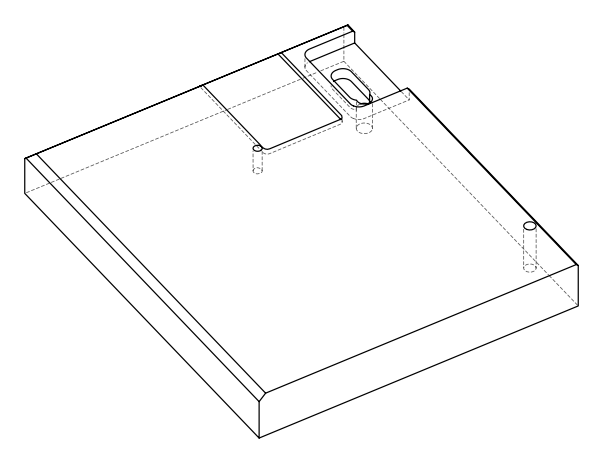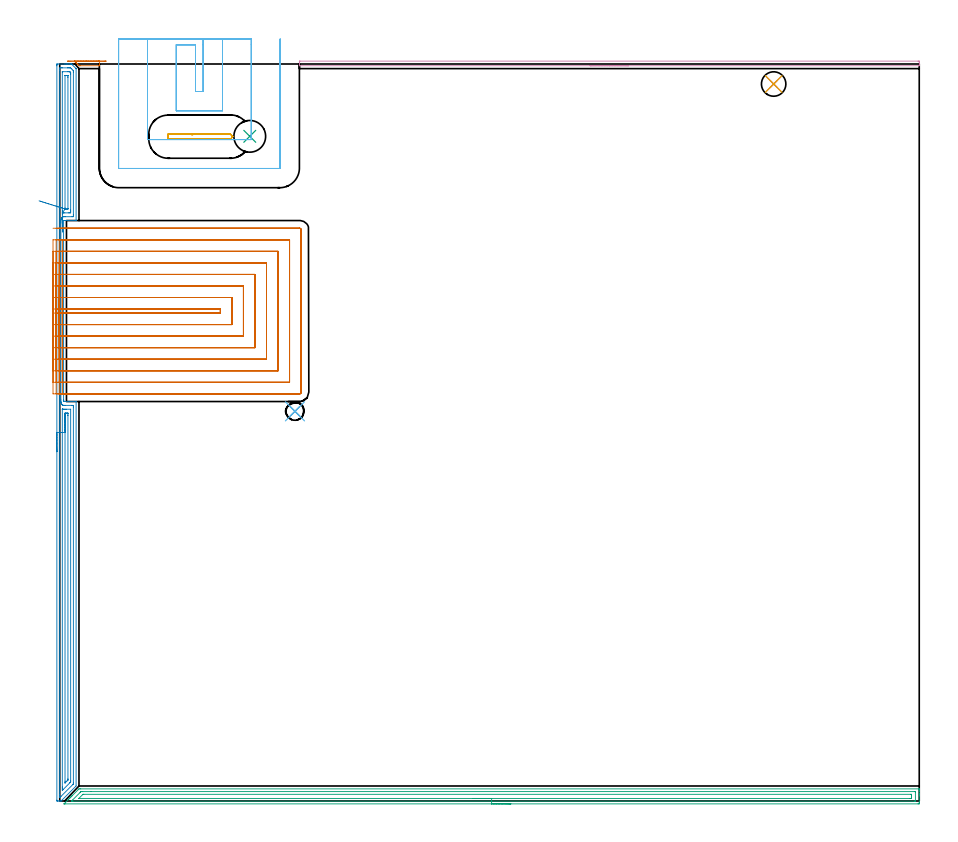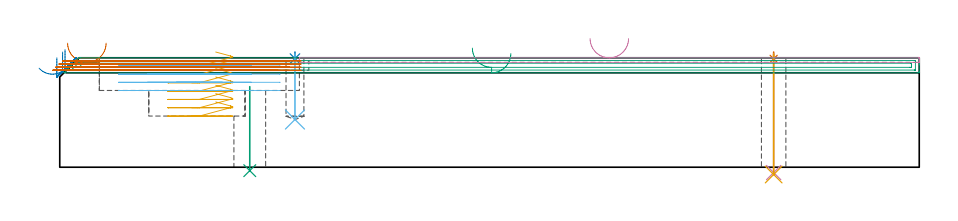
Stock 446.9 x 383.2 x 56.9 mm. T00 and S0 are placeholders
(PLAN: 13 operations, 7 tool changes, 53 min)
(1 SPOT_DRILL | STEP1HOLE_1 | NXT0321_9005460120000 | 0.03 min | 1 mm3)
(2 SPOT_DRILL_1 | STEP1POCKET | NXT0321_9005460120000 | 0.03 min | 1 mm3)
(3 INDEXABLE_INSERT_DRILL_THROUGH_HOLE_FROM_SOLID | STEP1HOLE | NXT0302_004 | 0.18 min | 12139 mm3)
(4 DRILL_THROUGH_HOLE_INTO_CENTER | STEP1HOLE_1 | NXT0301_042 | 0.25 min | 2225 mm3)
(5 DRILL_TO_ENLARGE_THROUGH_HOLE | STEP1HOLE_1 | NXT0301_098 | 0.25 min | 4953 mm3)
(6 DRILL_BLIND_HOLE_INTO_CENTER | STEP1POCKET | NXT0301_064 | 0.14 min | 2090 mm3)
(7 AREA_MILL | FG_CHAMFER_SURFACE | UGT0205_001 | 0.25 min | 48 mm3)
(8 AREA_MILL_1 | FG_CHAMFER_SURFACE_1 | UGT0205_001 | 11.06 min | 19153 mm3)
(9 AREA_MILL_2 | FG_CHAMFER_SURFACE_2 | UGT0205_001 | 10.8 min | 13370 mm3)
(10 AREA_MILL_3 | FG_CHAMFER_SURFACE_3 | UGT0205_001 | 2.73 min | 935 mm3)
(11 MILL_OPEN_POCKET | POCKET_OPEN | UGT0201_104 | Follow Part, ap 5, ae 75% | 1.9 min | 30303 mm3)
(12 MILL_SLOT | SLOT_PARTIAL_RECTANGULAR | UGT0201_104 | Follow Part, ap 5, ae 75% | 6.19 min | 92301 mm3)
(13 MILL_SLOT_1 | SLOT_PARTIAL_RECTANGULAR_1 | UGT0201_007 | Follow Part, ap 2, ae 75% | 19.2 min | 75021 mm3)
(TOOL NXT0321_9005460120000 | NC Spot Drill, 142deg, 12mm, Carbide, Uncoated | D12 PA142 FL30 Z2)
(TOOL NXT0302_004 | Index. Insert Drill 16.5mm [880-D1650L20-05] | D16.5 PA176 FL83 Z2)
(TOOL NXT0301_042 | Carbide Drill 7.1mm [860.1-0710-057A1-MM 2214] | D7.1 PA140 FL85 Z2)
(TOOL NXT0301_098 | Carbide Drill 12.7mm [860.1-1270-038A1-MM 2214] | D12.7 PA140 FL60 Z2)
(TOOL NXT0301_064 | Carbide Drill 9.3mm [860.1-0930-028A1-MM 2214] | D9.3 PA140 FL47 Z2)
(TOOL UGT0205_001 | Chamfer Mill 20 x 3 x 45 deg. | D20 FL50 Z2)
(TOOL UGT0201_104 | End Mill 20 mm | D20 FL22 Z2)
(TOOL UGT0201_007 | End Mill 8 mm | D8 FL19 Z4)
(OP 1 SPOT_DRILL)
G17 G21 G94 G90
T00 M6
G54
G17 G0 G90 X371.2 Y372.8 S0 M3
G43 Z66.9 H0
G94 G81 G98 Z56.353 F250. R59.9
G80
M5
M2
(OP 2 SPOT_DRILL_1)
G17 G21 G94 G90
T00 M6
G54
G17 G0 G90 X122.3 Y202.6 S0 M3
G43 Z66.9 H0
G94 G81 G98 Z56.5 F250. R59.9
G80
M5
M2
(OP 3 INDEXABLE_INSERT_DRILL_THROUGH_HOLE_FROM_SOLID)
G17 G21 G94 G90
T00 M6
G54
G17 G0 G90 X98.8 Y345.6 S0 M3
G43 Z66.9 H1
G94 G81 G98 Z-1.788 F250. R41.9
G80
M5
M2
(OP 4 DRILL_THROUGH_HOLE_INTO_CENTER)
G17 G21 G94 G90
T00 M6
G54
G17 G0 G90 X371.2 Y372.8 S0 M3
G43 Z66.9 H1
G94 G73 G98 Z-2.792 F250. Q6.632 R58.9
G80
M5
M2
(OP 5 DRILL_TO_ENLARGE_THROUGH_HOLE)
G17 G21 G94 G90
T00 M6
G54
G17 G0 G90 X371.2 Y372.8 S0 M3
G43 Z66.9 H1
G94 G73 G98 Z-3.811 F250. Q12.142 R58.9
G80
M5
M2
(OP 6 DRILL_BLIND_HOLE_INTO_CENTER)
G17 G21 G94 G90
T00 M6
G54
G17 G0 G90 X122.3 Y202.6 S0 M3
G43 Z66.9 H1
G94 G81 G98 Z24.8 F250. R58.9
G80
M5
M2
(OP 7 AREA_MILL)
G17 G21 G94 G90
T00 M6
G54
G17 G0 G90 X4.1 Y384.7 S1061 M3
G43 Z66.9 H0
Z64.5
G94 G1 X4.138 Z63.628 F250.
X4.252 Z62.764
X4.441 Z61.912
X4.703 Z61.08
X5.037 Z60.274
X5.44 Z59.5
X5.908 Z58.764
X6.44 Z58.072
X7.029 Z57.429
X7.672 Z56.84
X8.364 Z56.308
X9.1 Z55.84
X9.874 Z55.437
X10.68 Z55.103
X11.512 Z54.841
X12.364 Z54.652
X13.228 Z54.538
X14.1 Z54.5
X20.23
X20.393 Y384.698 Z54.502
X20.592 Y384.693 Z54.507
X20.6 Y384.373 Z54.827
Y382.627 Z56.572
X20.599 Y382.577 Z56.622
X20.59 Y382.307 Z56.892
X20.229 Y382.3 Z56.9
X10.597
X10.086 Y382.293 Z56.892
X10.005 Y382.3 Z56.885
X9.939 Y382.357 Z56.833
X9.873 Y382.425 Z56.771
X9.722 Y382.578 Z56.621
X9.38 Y382.918 Z56.279
X9.333 Y382.967 Z56.232
X9.138 Y383.162 Z56.037
X9.09 Y383.209 Z55.988
X9.043 Y383.256 Z55.943
X8.846 Y383.453 Z55.746
X8.799 Y383.5 Z55.697
X8.753 Y383.546 Z55.653
X8.554 Y383.745 Z55.454
X8.508 Y383.791 Z55.406
X8.464 Y383.836 Z55.363
X8.262 Y384.037 Z55.162
X8.217 Y384.082 Z55.116
X8.174 Y384.126 Z55.073
X7.97 Y384.329 Z54.87
X7.926 Y384.373 Z54.825
X7.8 Y384.5 Z54.7
X7.67 Y384.63 Z54.57
X7.654 Y384.645 Z54.554
X7.617 Y384.694 Z54.504
X7.631 Y384.697 Z54.501
X7.643 Y384.699 Z54.499
X14.1 Y384.7 Z54.5
X14.972 Z54.538
X15.836 Z54.652
X16.688 Z54.841
X17.52 Z55.103
X18.326 Z55.437
X19.1 Z55.84
X19.836 Z56.309
X20.528 Z56.84
X21.171 Z57.429
X21.76 Z58.072
X22.292 Z58.764
X22.76 Z59.5
X23.163 Z60.274
X23.497 Z61.08
X23.759 Z61.912
X23.948 Z62.764
X24.062 Z63.628
X24.1 Z64.5
G0 Z66.9
M5
M2
(OP 8 AREA_MILL_1)
G17 G21 G94 G90
T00 M6
G54
G17 G0 G90 X-1.5 Y181.6 S1061 M3
G43 Z66.9 H0
Z56.9
G94 G1 Y181.638 Z56.028 F250.
Y181.752 Z55.164
Y181.941 Z54.312
Y182.203 Z53.48
Y182.537 Z52.674
Y182.94 Z51.9
Y183.408 Z51.164
Y183.94 Z50.472
Y184.529 Z49.829
Y185.172 Z49.24
Y185.864 Z48.708
Y186.6 Z48.24
Y187.374 Z47.837
Y188.18 Z47.503
Y189.012 Z47.241
Y189.864 Z47.052
Y190.728 Z46.938
Y191.6 Z46.9
Y382.259
X-1.499 Y382.594 Z46.901
X-1.493 Y383.145 Z46.904
X-1.491 Y383.192 Z46.906
X-0.944 Y383.2 Z47.452
X2.611 Z51.006
X3.182 Z51.579
X3.5 Z51.896
X4.071 Z52.467
X4.389 Z52.784
X5.025 Z53.425
X5.722 Z54.121
X5.85 Y383.199 Z54.249
X6.106 Y383.19 Z54.503
X6.167 Y383.131 Z54.565
X6.26 Y383.04 Z54.658
X6.355 Y382.945 Z54.753
X8.389 Y380.912 Z56.787
X8.491 Y380.809 Z56.891
X8.5 Y380.788 Z56.9
Y301.823
X8.495 Y301.81 Z56.894
X8.44 Y301.8 Z56.839
X3.454 Z51.853
X2.611 Z51.005
X2.378 Y301.801 Z50.772
X2.299 Z50.693
X2.297 Y301.802 Z50.691
X2.295
X2.29 Y301.801 Z50.69
X2. Y301.8 Z50.4
Y208.557
Y208.431 Z50.398
Y208.207
Y208.206 Z50.4
X2.003 Y208.111 Z50.396
X2. Y207.832 Z50.4
Y207.7
X8.389 Z56.786
X8.489 Y207.694 Z56.887
X8.494 Y207.691 Z56.892
X8.5 Y207.665 Z56.9
Y7.8
X0.833 Y0.133 Z49.232
X0.711 Y0.01 Z49.106
X0.515 Y0. Z48.914
X-0.308 Z48.092
X-0.944 Z47.451
X-1.262 Z47.134
X-1.491 Y0.002 Z46.905
X-1.496 Y0.16 Z46.904
X-1.5 Y0.439 Z46.9
Y191.6
X-0.086 Z48.314
Y379.916
X-0.084 Y380.809 Z48.316
X-0.083 Y380.837 Z48.317
X-0.056 Y381.19 Z48.344
X0.446 Y381.198 Z48.846
X0.833 Y381.199 Z49.233
X1.333 Y381.2 Z49.733
X4. Z52.4
X4.389 Z52.789
X4.89 Y381.198 Z53.29
X5.278 Y381.191 Z53.678
X5.657 Y381.182 Z54.057
X6.04 Y380.809 Z54.44
X6.167 Y380.683 Z54.567
X6.928 Y379.916 Z55.328
X7.056 Y379.782 Z55.456
X7.084 Y379.024 Z55.484
X7.085 Y378.994 Z55.485
X7.086 Y304.947 Z55.486
X7.083 Y304.054 Z55.483
X7.082 Y304.028 Z55.482
X7.056 Y303.81 Z55.456
X6.418 Y303.802 Z54.818
X2.865 Y303.799 Z51.265
X2.611 Y303.798 Z51.011
X1.985 Y303.791 Z50.385
X1.722 Y303.751 Z50.122
X1.478 Y303.648 Z49.878
X1.333 Y303.553 Z49.733
X1.187 Y303.424 Z49.587
X1.087 Y303.315 Z49.487
X0.974 Y303.162 Z49.374
X0.92 Y303.075 Z49.32
X0.833 Y302.914 Z49.233
X0.697 Y302.552 Z49.097
X0.667 Y302.437 Z49.067
X0.632 Y302.269 Z49.032
X0.597 Y301.945 Z48.997
X0.59 Y301.621 Z48.99
X0.588 Y301.377 Z48.988
X0.586 Y300.733 Z48.986
Y300.484
Y208.557
X0.59 Y207.91 Z48.99
X0.593 Y207.665 Z48.993
X0.617 Y207.332 Z49.017
X0.649 Y207.142 Z49.049
X0.712 Y206.895 Z49.112
X0.755 Y206.772 Z49.155
X0.833 Y206.585 Z49.233
X0.984 Y206.324 Z49.384
X1.109 Y206.16 Z49.509
X1.242 Y206.024 Z49.642
X1.429 Y205.88 Z49.829
X1.619 Y205.784 Z50.019
X1.722 Y205.749 Z50.122
X1.886 Y205.716 Z50.286
X2.611 Y205.703 Z51.011
X2.79 Y205.701 Z51.19
X6.347 Y205.699 Z54.747
X7.056 Y205.69 Z55.456
X7.084 Y204.987 Z55.484
X7.085 Y204.958 Z55.485
Y9.531
X7.084 Y9.502 Z55.484
X7.056 Y8.817 Z55.456
X6.97 Y8.725 Z55.37
X6.888 Y8.639 Z55.288
X0.64 Y2.391 Z49.04
X0.286 Y2.048 Z48.686
X0.235 Y2.01 Z48.635
X0.139 Y2.009 Z48.539
X-0.056 Y2.01 Z48.344
X-0.083 Y2.391 Z48.317
X-0.084 Y2.42 Z48.316
X-0.086 Y3.284 Z48.314
Y191.6
X1.328 Z49.728
X1.329 Y203.597 Z49.729
X1.33 Y203.73 Z49.73
X1.333 Y203.777 Z49.733
X1.335 Y203.797 Z49.735
X1.344 Y203.801 Z49.744
X1.435 Y203.784 Z49.835
X1.722 Y203.731 Z50.122
X2.104 Y203.712 Z50.504
X2.611 Y203.704 Z51.011
X3.004 Y203.701 Z51.404
X3.5 Y203.7 Z51.9
X5.671 Z54.071
Y10.424
X5.67 Y10.03 Z54.07
X5.666 Y9.905 Z54.066
X5.665 Y9.878 Z54.065
X5.65 Y9.859 Z54.05
X5.609 Y9.814 Z54.009
X5.332 Y9.531 Z53.732
X5.305 Y9.504 Z53.705
X1.742 Y5.942 Z50.142
X1.722 Y5.924 Z50.122
X1.335 Y5.584 Z49.735
X1.332 Y5.961 Z49.732
X1.329 Y6.355 Z49.729
Y6.854
X1.328 Y7.249 Z49.728
Y191.6
X2.743 Z51.143
X2.744 Y201.284 Z51.144
X2.745 Y201.417 Z51.145
X2.75 Y201.607 Z51.15
X2.756 Y201.69 Z51.156
X2.937 Y201.694 Z51.337
X3.22 Y201.699 Z51.62
X3.5 Y201.7 Z51.9
X4.109 Y201.698 Z52.509
X4.205 Y201.693 Z52.605
X4.241 Y201.691 Z52.641
X4.25 Y201.557 Z52.65
X4.253 Y201.417 Z52.653
X4.257 Y200.657 Z52.657
Y200.525
Y11.449
X4.255 Y11.316 Z52.655
X4.25 Y10.938 Z52.65
X4.24 Y10.901 Z52.64
X4.215 Y10.871 Z52.615
X4.165 Y10.816 Z52.565
X4.082 Y10.732 Z52.482
X3.775 Y10.424 Z52.175
X2.746 Y9.396 Z51.146
X2.745 Z51.145
X2.744 Y9.397 Z51.144
X2.743 Y10.291 Z51.143
Y191.6
Y192.472 Z51.181
Y193.336 Z51.295
Y194.188 Z51.483
Y195.02 Z51.746
Y195.826 Z52.08
Y196.6 Z52.482
Y197.336 Z52.951
Y198.028 Z53.482
Y198.671 Z54.072
Y199.26 Z54.715
Y199.792 Z55.407
Y200.26 Z56.143
Y200.663 Z56.917
Y200.997 Z57.722
Y201.259 Z58.554
Y201.448 Z59.406
Y201.562 Z60.271
Y201.6 Z61.143
G0 Z66.9
X1.497 Y295.886
Z59.898
G1 Y295.909 Z59.026
X1.495 Y296.009 Z58.16
X1.492 Y296.184 Z57.305
X1.488 Y296.432 Z56.469
X1.483 Y296.753 Z55.657
X1.476 Y297.143 Z54.877
X1.469 Y297.599 Z54.134
X1.46 Y298.119 Z53.433
X1.451 Y298.698 Z52.78
X1.44 Y299.331 Z52.18
X1.429 Y300.014 Z51.638
X1.417 Y300.742 Z51.157
X1.405 Y301.509 Z50.742
X1.391 Y302.309 Z50.395
X1.378 Y303.137 Z50.119
X1.364 Y303.985 Z49.916
X1.35 Y304.848 Z49.788
X1.335 Y305.719 Z49.735
X1.333 Y305.839 Z49.733
X1.33 Y306.233 Z49.73
X1.329 Y306.732 Z49.729
X1.328 Y307.127 Z49.728
X1.329 Y379.024 Z49.729
X1.331 Y379.123 Z49.731
X1.333 Y379.171 Z49.733
X1.334 Y379.187 Z49.734
X1.372 Y379.19 Z49.772
X1.549 Y379.198 Z49.949
X4.214 Y379.2 Z52.614
X4.389 Y379.199 Z52.789
X5.107 Y379.196 Z53.507
X5.188 Y379.19 Z53.588
X5.278 Y379.113 Z53.678
X5.374 Y379.024 Z53.774
X5.475 Y378.921 Z53.875
X5.665 Y378.722 Z54.065
X5.667 Y378.633 Z54.067
X5.67 Y378.131 Z54.07
X5.671 Y377.736 Z54.071
Y307.229
Y306.732
X5.669 Y306.339 Z54.069
X5.664 Y305.839 Z54.064
X5.314 Y305.803 Z53.714
X5.278 Y305.802 Z53.678
X4.428 Y305.8 Z52.828
X2.611 Y305.799 Z51.011
X1.785 Y305.777 Z50.185
X1.722 Y305.771 Z50.122
X1.644 Y305.761 Z50.044
X1.335 Y305.719 Z49.735
X2.749 Y307.817 Z51.149
X2.747 Y307.848 Z51.147
X2.745 Y307.924 Z51.145
X2.743 Y308.077 Z51.143
Y308.385
Y377.107
X2.744 Y377.158 Z51.144
X2.747 Y377.184 Z51.147
X2.749 Y377.19 Z51.149
X2.757 Y377.193 Z51.157
X2.863 Y377.198 Z51.263
X3.075 Y377.199 Z51.475
X3.539 Y377.2 Z51.939
X3.94 Y377.198 Z52.34
X4.14 Y377.194 Z52.54
X4.239 Y377.19 Z52.639
X4.251 Y377.184 Z52.651
X4.253 Y377.168 Z52.653
X4.255 Y377.132 Z52.655
X4.257 Y376.479 Z52.657
Y376.346
Y308.137
X4.255 Y307.947 Z52.655
X4.252 Y307.852 Z52.652
X4.25 Y307.813 Z52.65
X4.207 Y307.807 Z52.607
X3.5 Y307.801 Z51.9
X3.324 Z51.724
X2.771 Y307.81 Z51.171
X2.749 Y307.817 Z51.149
X2.122 Y308.013 Z50.575
X1.45 Y308.224 Z50.06
X0.738 Y308.448 Z49.609
X-0.009 Y308.682 Z49.224
X-0.785 Y308.926 Z48.91
X-1.585 Y309.177 Z48.667
X-2.401 Y309.433 Z48.498
X-3.229 Y309.693 Z48.405
X-4.061 Y309.954 Z48.387
X-4.892 Y310.215 Z48.446
X-5.714 Y310.473 Z48.58
X-6.522 Y310.727 Z48.788
X-7.31 Y310.974 Z49.07
X-8.071 Y311.213 Z49.423
X-8.8 Y311.442 Z49.844
X-9.492 Y311.659 Z50.33
X-10.14 Y311.862 Z50.877
X-10.74 Y312.051 Z51.481
G0 Z66.9
M5
M2
(OP 9 AREA_MILL_2)
G17 G21 G94 G90
T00 M6
G54
G17 G0 G90 X234.55 Y-1.5 S1061 M3
G43 Z66.9 H0
Z59.1
G94 G1 X234.512 Z58.228 F250.
X234.398 Z57.364
X234.209 Z56.512
X233.947 Z55.68
X233.613 Z54.874
X233.21 Z54.1
X232.741 Z53.364
X232.21 Z52.672
X231.621 Z52.029
X230.978 Z51.44
X230.286 Z50.909
X229.55 Z50.44
X228.776 Z50.037
X227.97 Z49.703
X227.138 Z49.441
X226.286 Z49.252
X225.421 Z49.138
X224.55 Z49.1
X2.731
X2.38 Y-1.499 Z49.101
X2.209 Y-1.496 Z49.104
X2.206 Y-1.493 Z49.106
X3.274 Y-0.425 Z50.174
X4.052 Y0.353 Z50.951
X4.168 Y0.471 Z51.067
X4.344 Y0.646 Z51.244
X4.615 Y0.917 Z51.515
X4.781 Y1.084 Z51.679
X4.944 Y1.245 Z51.843
X5.063 Y1.364 Z51.962
X5.22 Y1.523 Z52.118
X5.375 Y1.676 Z52.274
X5.51 Y1.811 Z52.409
X5.659 Y1.961 Z52.557
X5.805 Y2.106 Z52.704
X5.957 Y2.258 Z52.856
X6.098 Y2.4 Z52.996
X6.236 Y2.537 Z53.134
X6.404 Y2.705 Z53.303
X6.536 Y2.839 Z53.435
X6.666 Y2.967 Z53.565
X9.608 Y5.909 Z56.507
X9.98 Y6.276 Z56.876
X10. Y6.293 Z56.893
X10.874 Y6.3 Z56.9
X446.719
X446.89 Y6.297 Z56.889
X446.897 Y6.144 Z56.737
X446.9 Y5.984 Z56.583
Y5.741 Z56.34
Y5.031 Z55.626
Y3.8 Z54.397
Y3.277 Z53.872
Y2.661 Z53.257
Y-0.847 Z49.75
X446.896 Y-1.109 Z49.489
X446.89 Y-1.492 Z49.105
X446.667 Y-1.496 Z49.102
X446.272 Y-1.5 Z49.1
X224.55
Y-0.086 Z50.514
X6.885 Y-0.085 Z50.515
X6.404 Y-0.082 Z50.518
X6.248 Y-0.079 Z50.521
X6.092 Y-0.069 Z50.531
X6.162 Y0.006 Z50.606
X6.247 Y0.095 Z50.695
X6.404 Y0.254 Z50.854
X6.601 Y0.452 Z51.052
X10.587 Y4.436 Z55.036
X10.874 Y4.72 Z55.32
X11.035 Y4.873 Z55.473
X11.768 Y4.883 Z55.483
X11.917 Y4.885 Z55.485
X16.176 Y4.886 Z55.486
X444.484 Y4.885 Z55.485
X444.634 Y4.884 Z55.484
X444.844 Y4.88 Z55.48
X444.888 Y4.879 Z55.479
X444.893 Y4.849 Z55.449
X444.896 Y4.815 Z55.415
X444.899 Y4.624 Z55.224
X444.9 Y0.238 Z50.838
X444.898 Y0.102 Z50.702
X444.894 Y-0.007 Z50.593
X444.89 Y-0.074 Z50.526
X444.856 Y-0.079 Z50.521
X444.484 Y-0.084 Z50.516
X444.335 Y-0.085 Z50.515
X224.55 Y-0.086 Z50.514
Y1.328 Z51.928
X10.178 Y1.329 Z51.929
X10.013
X9.98 Y1.331 Z51.931
X9.952 Y1.335 Z51.935
X9.964 Y1.357 Z51.957
X9.98 Y1.38 Z51.98
X11.877 Y3.277 Z53.877
X12.036 Y3.429 Z54.029
X12.066 Y3.455 Z54.055
X12.135 Y3.465 Z54.065
X12.266 Y3.469 Z54.069
X12.464 Y3.471 Z54.071
X442.499
X442.696 Y3.469 Z54.069
X442.884 Y3.465 Z54.065
X442.893 Y3.277 Z53.877
X442.899 Y3.078 Z53.678
X442.9 Y2.4 Z53.
Y2.2 Z52.8
X442.892 Y1.523 Z52.123
X442.887 Y1.336 Z51.936
X442.696 Y1.333 Z51.933
X442. Y1.329 Z51.929
X441.802 Y1.328 Z51.928
X224.55
X223.678 Z51.967
X222.813 Z52.08
X221.962 Z52.269
X221.13 Z52.532
X220.324 Z52.865
X219.55 Z53.268
X218.814 Z53.737
X218.122 Z54.268
X217.479 Z54.857
X216.889 Z55.501
X216.358 Z56.193
X215.89 Z56.928
X215.487 Z57.702
X215.153 Z58.508
X214.891 Z59.34
X214.702 Z60.192
X214.588 Z61.057
X214.55 Z61.928
G0 Z66.9
M5
M2
(OP 10 AREA_MILL_3)
G17 G21 G94 G90
T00 M6
G54
G17 G0 G90 X295.75 Y382.3 S1061 M3
G43 Z66.9 H0
G94 G1 X295.712 Z66.028 F250.
X295.598 Z65.163
X295.409 Z64.312
X295.147 Z63.48
X294.813 Z62.674
X294.41 Z61.9
X293.942 Z61.164
X293.41 Z60.472
X292.821 Z59.829
X292.178 Z59.239
X291.486 Z58.708
X290.75 Z58.24
X289.976 Z57.837
X289.17 Z57.503
X288.338 Z57.241
X287.486 Z57.052
X286.622 Z56.938
X285.75 Z56.9
X124.783
X124.61 Y382.303 Z56.888
X124.603 Y382.432 Z56.76
X124.6 Y382.569 Z56.631
Y382.783 Z56.416
Y383.5 Z55.695
Y383.858 Z55.338
X124.602 Y384.373 Z54.823
X124.604 Y384.691 Z54.506
X124.619 Y384.693 Z54.504
X124.951 Y384.7 Z54.5
X446.269
X446.549 Y384.699 Z54.501
X446.881 Y384.693 Z54.504
X446.896 Y384.691 Z54.506
X446.9 Y384.373 Z54.823
Y383.858 Z55.338
Y383.5 Z55.695
Y382.783 Z56.416
Y382.569 Z56.631
X446.897 Y382.432 Z56.76
X446.89 Y382.303 Z56.888
X446.716 Y382.3 Z56.9
X285.75
X284.878 Z56.938
X284.014 Z57.052
X283.162 Z57.241
X282.33 Z57.503
X281.524 Z57.837
X280.75 Z58.24
X280.014 Z58.708
X279.322 Z59.239
X278.679 Z59.829
X278.09 Z60.472
X277.558 Z61.164
X277.09 Z61.9
X276.687 Z62.674
X276.353 Z63.48
X276.091 Z64.312
X275.902 Z65.163
X275.788 Z66.028
X275.75 Z66.9
M5
M2
(OP 11 MILL_OPEN_POCKET)
G17 G21 G94 G90
T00 M6
G54
G17 G0 G90 X81.089 Y344.2 S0 M3
G43 Z66.9 H0
Z59.9
G94 G1 X88.8 Z57.834 F250.
X88.846 Z57.821
X88.876 Y344.235 Z57.809
X89.959 Y345.488 Z57.365
X88.844 Y346.7 Z56.924
X88.8 Z56.912
X72.6 Z52.571
X56.4 F500.
X56.345 Y346.695
X56.305 Y346.655
X56.3 Y346.6
Y344.3
X56.305 Y344.245
X56.345 Y344.205
X56.4 Y344.2
X88.8
X88.846
X88.876 Y344.235
X89.959 Y345.488
X88.874 Y346.668
X88.844 Y346.701
X88.8 Y346.7
X72.6
X71.6
X68.611 Y346.439 F250.
G0 X81.089 Y344.2 Z55.571
G1 X88.8 Z53.505
X88.846 Z53.493
X88.876 Y344.235 Z53.481
X89.959 Y345.488 Z53.037
X88.844 Y346.7 Z52.595
X88.8 Z52.584
X72.6 Z48.243
X56.4 F500.
X56.345 Y346.695
X56.305 Y346.655
X56.3 Y346.6
Y344.3
X56.305 Y344.245
X56.345 Y344.205
X56.4 Y344.2
X88.8
X88.846
X88.876 Y344.235
X89.959 Y345.488
X88.874 Y346.668
X88.844 Y346.701
X88.8 Y346.7
X72.6
X71.6
X68.611 Y346.439 F250.
G0 X81.089 Y344.2 Z51.243
G1 X88.8 Z49.177
X88.846 Z49.164
X88.876 Y344.235 Z49.152
X89.959 Y345.488 Z48.708
X88.844 Y346.7 Z48.267
X88.8 Z48.255
X72.6 Z43.914
X56.4 F500.
X56.345 Y346.695
X56.305 Y346.655
X56.3 Y346.6
Y344.3
X56.305 Y344.245
X56.345 Y344.205
X56.4 Y344.2
X88.8
X88.846
X88.876 Y344.235
X89.959 Y345.488
X88.874 Y346.668
X88.844 Y346.701
X88.8 Y346.7
X72.6
X71.6
X68.611 Y346.439 F250.
G0 X81.089 Y344.2 Z46.914
G1 X88.8 Z44.848
X88.846 Z44.836
X88.876 Y344.235 Z44.824
X89.959 Y345.488 Z44.38
X88.844 Y346.7 Z43.938
X88.8 Z43.926
X72.6 Z39.586
X56.4 F500.
X56.345 Y346.695
X56.305 Y346.655
X56.3 Y346.6
Y344.3
X56.305 Y344.245
X56.345 Y344.205
X56.4 Y344.2
X88.8
X88.846
X88.876 Y344.235
X89.959 Y345.488
X88.874 Y346.668
X88.844 Y346.701
X88.8 Y346.7
X72.6
X71.6
X68.611 Y346.439 F250.
G0 X81.089 Y344.2 Z42.586
G1 X88.8 Z40.519
X88.846 Z40.507
X88.876 Y344.235 Z40.495
X89.959 Y345.488 Z40.051
X88.844 Y346.7 Z39.61
X88.8 Z39.598
X72.6 Z35.257
X56.4 F500.
X56.345 Y346.695
X56.305 Y346.655
X56.3 Y346.6
Y344.3
X56.305 Y344.245
X56.345 Y344.205
X56.4 Y344.2
X88.8
X88.846
X88.876 Y344.235
X89.959 Y345.488
X88.874 Y346.668
X88.844 Y346.701
X88.8 Y346.7
X72.6
X71.6
X68.611 Y346.439 F250.
G0 X81.089 Y344.2 Z38.257
G1 X88.8 Z36.191
X88.846 Z36.179
X88.876 Y344.235 Z36.166
X89.959 Y345.488 Z35.722
X88.844 Y346.7 Z35.281
X88.8 Z35.269
X72.6 Z30.929
X56.4 F500.
X56.345 Y346.695
X56.305 Y346.655
X56.3 Y346.6
Y344.3
X56.305 Y344.245
X56.345 Y344.205
X56.4 Y344.2
X88.8
X88.846
X88.876 Y344.235
X89.959 Y345.488
X88.874 Y346.668
X88.844 Y346.701
X88.8 Y346.7
X72.6
X71.6
X68.611 Y346.439 F250.
G0 X81.089 Y344.2 Z33.929
G1 X88.8 Z31.862
X88.846 Z31.85
X88.876 Y344.235 Z31.838
X89.959 Y345.488 Z31.394
X88.844 Y346.7 Z30.953
X88.8 Z30.941
X72.6 Z26.6
X56.4 F500.
X56.345 Y346.695
X56.305 Y346.655
X56.3 Y346.6
Y344.3
X56.305 Y344.245
X56.345 Y344.205
X56.4 Y344.2
X88.8
X88.846
X88.876 Y344.235
X89.959 Y345.488
X88.874 Y346.668
X88.844 Y346.701
X88.8 Y346.7
X72.6
X71.6
X68.611 Y346.439 F250.
G0 Z66.9
M5
M2
(OP 12 MILL_SLOT)
G17 G21 G94 G90
T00 M6
G54
G17 G0 G90 X74.6 Y396.2 S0 M3
G43 Z66.9 H0
Z52.65
G94 G1 Y393.2 F250.
Y368.9 F500.
X70.6
Y393.2
X60.6
Y358.9
X84.6
Y393.2
Y396.2 F250.
X45.6
Y393.2
Y343.9 F500.
X99.6
Y393.2
Y396.2 F250.
X30.6
Y393.2
Y329.1 F500.
G3 X30.8 Y328.9 R0.2
G1 X114.4
G3 X114.6 Y329.1 R0.2
G1 Y393.2
Y396.2 F250.
G0 X74.6 Z48.4
G1 Y393.2
Y368.9 F500.
X70.6
Y393.2
X60.6
Y358.9
X84.6
Y393.2
Y396.2 F250.
X45.6
Y393.2
Y343.9 F500.
X99.6
Y393.2
Y396.2 F250.
X30.6
Y393.2
Y329.1 F500.
G3 X30.8 Y328.9 R0.2
G1 X114.4
G3 X114.6 Y329.1 R0.2
G1 Y393.2
Y396.2 F250.
G0 X74.6 Z44.15
G1 Y393.2
Y368.9 F500.
X70.6
Y393.2
X60.6
Y358.9
X84.6
Y393.2
Y396.2 F250.
X45.6
Y393.2
Y343.9 F500.
X99.6
Y393.2
Y396.2 F250.
X30.6
Y393.2
Y329.1 F500.
G3 X30.8 Y328.9 R0.2
G1 X114.4
G3 X114.6 Y329.1 R0.2
G1 Y393.2
Y396.2 F250.
G0 X74.6 Z39.9
G1 Y393.2
Y368.9 F500.
X70.6
Y393.2
X60.6
Y358.9
X84.6
Y393.2
Y396.2 F250.
X45.6
Y393.2
Y343.9 F500.
X99.6
Y393.2
Y396.2 F250.
X30.6
Y393.2
Y329.1 F500.
G3 X30.8 Y328.9 R0.2
G1 X114.4
G3 X114.6 Y329.1 R0.2
G1 Y393.2
Y396.2 F250.
G0 Z66.9
M5
M2
(OP 13 MILL_SLOT_1)
G17 G21 G94 G90
T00 M6
G54
G17 G0 G90 X1.375 Y253.7 S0 M3
G43 Z66.9 H0
Z55.275
G94 G1 X4.375 F250.
X83.5 F500.
Y255.8
X4.375
X1.375 F250.
Y247.7 F500.
X4.375 F250.
X89.5 F500.
Y261.8
X4.375
X1.375 F250.
Y241.7 F500.
X4.375 F250.
X95.5 F500.
Y267.8
X4.375
X1.375 F250.
Y235.7 F500.
X4.375 F250.
X101.5 F500.
Y273.8
X4.375
X1.375 F250.
Y229.7 F500.
X4.375 F250.
X107.5 F500.
Y279.8
X4.375
X1.375 F250.
Y223.7 F500.
X4.375 F250.
X113.5 F500.
Y285.8
X4.375
X1.375 F250.
Y217.7 F500.
X4.375 F250.
X119.5 F500.
Y291.8
X4.375
X1.375 F250.
Y211.7 F500.
X4.375 F250.
X124.8 F500.
G3 X125.5 Y212.4 R0.7
G1 Y297.1
G3 X124.8 Y297.8 R0.7
G1 X4.375
X1.375 F250.
G0 X-0.25 Y253.7 Z53.65
G1 X2.75
X83.5 F500.
Y255.8
X2.75
X-0.25 F250.
Y247.7 F500.
X2.75 F250.
X89.5 F500.
Y261.8
X2.75
X-0.25 F250.
Y241.7 F500.
X2.75 F250.
X95.5 F500.
Y267.8
X2.75
X-0.25 F250.
Y235.7 F500.
X2.75 F250.
X101.5 F500.
Y273.8
X2.75
X-0.25 F250.
Y229.7 F500.
X2.75 F250.
X107.5 F500.
Y279.8
X2.75
X-0.25 F250.
Y223.7 F500.
X2.75 F250.
X113.5 F500.
Y285.8
X2.75
X-0.25 F250.
Y217.7 F500.
X2.75 F250.
X119.5 F500.
Y291.8
X2.75
X-0.25 F250.
Y211.7 F500.
X2.75 F250.
X124.8 F500.
G3 X125.5 Y212.4 R0.7
G1 Y297.1
G3 X124.8 Y297.8 R0.7
G1 X2.75
X-0.25 F250.
G0 X-1.875 Y253.7 Z52.025
G1 X1.125
X83.5 F500.
Y255.8
X1.125
X-1.875 F250.
Y247.7 F500.
X1.125 F250.
X89.5 F500.
Y261.8
X1.125
X-1.875 F250.
Y241.7 F500.
X1.125 F250.
X95.5 F500.
Y267.8
X1.125
X-1.875 F250.
Y235.7 F500.
X1.125 F250.
X101.5 F500.
Y273.8
X1.125
X-1.875 F250.
Y229.7 F500.
X1.125 F250.
X107.5 F500.
Y279.8
X1.125
X-1.875 F250.
Y223.7 F500.
X1.125 F250.
X113.5 F500.
Y285.8
X1.125
X-1.875 F250.
Y217.7 F500.
X1.125 F250.
X119.5 F500.
Y291.8
X1.125
X-1.875 F250.
Y211.7 F500.
X1.125 F250.
X124.8 F500.
G3 X125.5 Y212.4 R0.7
G1 Y297.1
G3 X124.8 Y297.8 R0.7
G1 X1.125
X-1.875 F250.
G0 X-3.499 Y253.7 Z50.4
G1 X-0.499
X83.5 F500.
Y255.8
X-0.499
X-3.499 F250.
Y247.7 F500.
X-0.499 F250.
X89.5 F500.
Y261.8
X-0.499
X-3.499 F250.
Y241.7 F500.
X-0.499 F250.
X95.5 F500.
Y267.8
X-0.499
X-3.499 F250.
Y235.7 F500.
X-0.499 F250.
X101.5 F500.
Y273.8
X-0.499
X-3.499 F250.
Y229.7 F500.
X-0.499 F250.
X107.5 F500.
Y279.8
X-0.499
X-3.499 F250.
Y223.7 F500.
X-0.499 F250.
X113.5 F500.
Y285.8
X-0.499
X-3.499 F250.
Y217.7 F500.
X-0.499 F250.
X119.5 F500.
Y291.8
X-0.499
X-3.499 F250.
Y211.7 F500.
X-0.499 F250.
X124.8 F500.
G3 X125.5 Y212.4 R0.7
G1 Y297.1
G3 X124.8 Y297.8 R0.7
G1 X-0.499
X-3.499 F250.
G0 Z66.9
M5
M2
